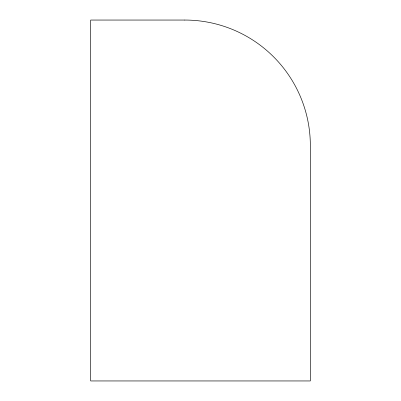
<?xml version="1.0" encoding="UTF-8"?>
<svg xmlns="http://www.w3.org/2000/svg" width="401" height="401" viewBox="0 0 401 401"><rect width="100%" height="100%" fill="white"/><g stroke="black" fill="none" stroke-linecap="round" stroke-linejoin="round"><path stroke-width="0.6" d="M184.811 20.05L90.661 20.05L90.661 380.95L310.339 380.95L310.339 145.578A125.528 125.528 0 0 0 184.811 20.05"/></g></svg>
